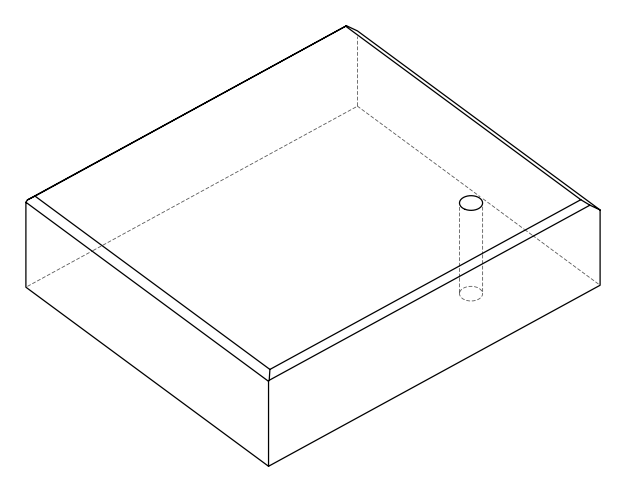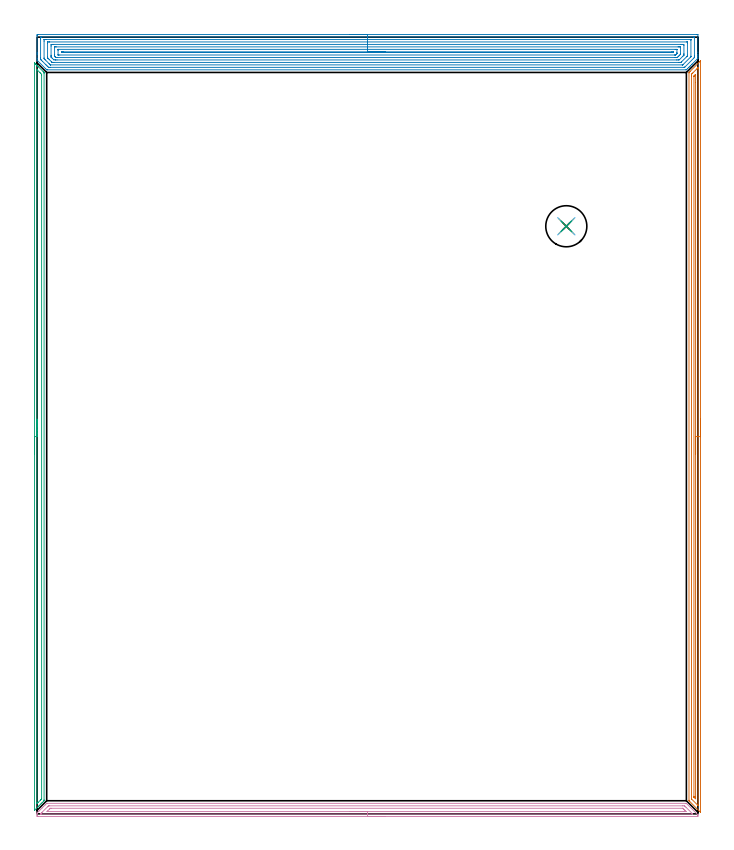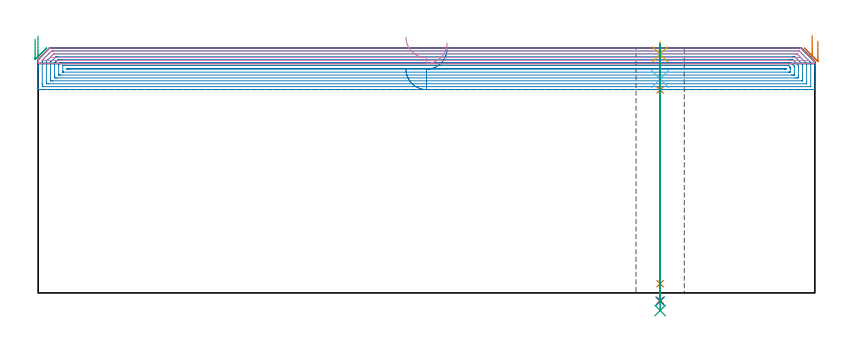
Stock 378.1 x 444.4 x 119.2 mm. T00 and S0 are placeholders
(PLAN: 9 operations, 5 tool changes, 52.5 min)
(1 AREA_MILL | FG_CHAMFER_SURFACE | UGT0205_001 | 10.34 min | 9457 mm3)
(2 AREA_MILL_1 | FG_CHAMFER_SURFACE_1 | UGT0205_001 | 24.29 min | 76967 mm3)
(3 AREA_MILL_2 | FG_CHAMFER_SURFACE_2 | UGT0205_001 | 6.96 min | 6443 mm3)
(4 AREA_MILL_3 | FG_CHAMFER_SURFACE_3 | UGT0205_001 | 9.17 min | 10439 mm3)
(5 SPOT_DRILL | STEP1HOLE | NXT0321_9005460120000 | 0.05 min | 182 mm3)
(6 DRILL_BLIND_HOLE_INTO_CENTER | STEP1HOLE | NXT0301_127 | 0.07 min | 952 mm3)
(7 GUN_DRILL_THROUGH_HOLE | STEP1HOLE | UGT0307_006 | 0.57 min | 6642 mm3)
(8 DRILL_TO_ENLARGE_THROUGH_HOLE | STEP1HOLE | NXT0301_104 | 0.5 min | 10518 mm3)
(9 DRILL_TO_ENLARGE_THROUGH_HOLE_1 | STEP1HOLE | UGT0301_056 | 0.52 min | 33342 mm3)
(TOOL UGT0205_001 | Chamfer Mill 20 x 3 x 45 deg. | D20 FL50 Z2)
(TOOL NXT0321_9005460120000 | NC Spot Drill, 142deg, 12mm, Carbide, Uncoated | D12 PA142 FL30 Z2)
(TOOL NXT0301_127 | Carbide Drill 10mm [861.1-1000-030A1-GP GC34] | D10 PA150 FL31.2 Z2)
(TOOL UGT0307_006 | Gun Drill 9 mm | D9 PA130 FL24 Z1)
(TOOL NXT0301_104 | Carbide Drill 14mm [860.1-1400-112A1-MM 2214] | D14 PA140 FL123 Z2)
(TOOL UGT0301_056 | Twist Drill 23.5 mm | D23.5 PA118 FL155 Z2)
(OP 1 AREA_MILL)
G17 G21 G94 G90
T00 M6
G54
G17 G0 G90 X379.6 Y225.85 S1061 M3
G43 Z129.2 H0
Z122.6
G94 G1 Y225.812 Z121.728 F250.
Y225.698 Z120.864
Y225.509 Z120.012
Y225.247 Z119.18
Y224.913 Z118.374
Y224.51 Z117.6
Y224.041 Z116.864
Y223.51 Z116.172
Y222.921 Z115.529
Y222.278 Z114.94
Y221.586 Z114.409
Y220.85 Z113.94
Y220.076 Z113.537
Y219.27 Z113.203
Y218.438 Z112.941
Y217.586 Z112.752
Y216.722 Z112.638
Y215.85 Z112.6
Y0.986
X379.595 Y0.919 Z112.603
X379.594 Y0.918 Z112.604
X379.58 Y0.919 Z112.618
X379.283 Y1.216 Z112.916
X373.409 Y7.091 Z118.791
X373.147 Y7.353 Z119.05
X373.005 Y7.497 Z119.191
X373. Y7.766 Z119.2
Y423.934
X373.005 Y424.204 Z119.191
X373.62 Y424.82 Z118.58
X379.283 Y430.484 Z112.916
X379.427 Y430.629 Z112.769
X379.584 Y430.781 Z112.614
X379.594 Y430.783 Z112.604
X379.599 Y430.781 Z112.599
X379.6 Y215.85 Z112.6
X378.186 Z114.014
X378.185 Y4.988 Z114.015
X378.184 Y4.889 Z114.016
X378.181 Y4.824 Z114.019
X378.179 Y4.786 Z114.021
X378.165 Y4.797 Z114.035
X378.087 Y4.868 Z114.113
X377.864 Y5.086 Z114.336
X374.513 Y8.437 Z117.687
X374.458 Y8.494 Z117.742
X374.433 Y8.524 Z117.767
X374.423 Y8.539 Z117.777
X374.42 Y8.561 Z117.78
X374.416 Y8.659 Z117.784
X374.415 Y8.757 Z117.785
X374.414 Y422.247 Z117.786
X374.418 Y423.041 Z117.782
X374.421 Y423.134 Z117.779
X374.424 Y423.163 Z117.776
X374.442 Y423.184 Z117.758
X374.513 Y423.26 Z117.687
X374.849 Y423.599 Z117.351
X375.184 Y423.934 Z117.016
X377.528 Y426.279 Z114.672
X377.864 Y426.614 Z114.336
X377.977 Y426.723 Z114.223
X378.087 Y426.826 Z114.113
X378.179 Y426.894 Z114.021
X378.183 Y426.712 Z114.017
X378.185 Y426.614 Z114.015
X378.186 Y215.85 Z114.014
X376.772 Z115.428
X376.771 Y9.552 Z115.429
X376.77 Y9.082 Z115.43
X376.766 Y8.659 Z115.434
X376.764 Y8.647 Z115.436
X376.745 Y8.659 Z115.455
X376.3 Y9.103 Z115.9
X375.857 Y9.552 Z116.343
X375.835 Y9.585 Z116.365
X375.833 Y9.611 Z116.367
X375.83 Y9.67 Z116.37
X375.829 Y9.787 Z116.371
X375.828 Y10.023 Z116.372
X375.829 Y421.937 Z116.371
X375.83 Y422.043 Z116.37
X375.833 Y422.095 Z116.367
X375.835 Y422.117 Z116.365
X375.857 Y422.148 Z116.343
X376.075 Y422.373 Z116.125
X376.3 Y422.601 Z115.9
X376.521 Y422.821 Z115.679
X376.743 Y423.041 Z115.457
X376.751 Y423.042 Z115.449
X376.765 Y423.041 Z115.435
X376.768 Y422.775 Z115.432
X376.77 Y422.571 Z115.43
X376.772 Y418.461 Z115.428
Y215.85
Y214.978 Z115.467
Y214.113 Z115.58
Y213.262 Z115.769
Y212.43 Z116.032
Y211.624 Z116.365
Y210.85 Z116.768
Y210.114 Z117.237
Y209.422 Z117.768
Y208.779 Z118.357
Y208.19 Z119.001
Y207.658 Z119.693
Y207.19 Z120.428
Y206.787 Z121.202
Y206.453 Z122.008
Y206.191 Z122.84
Y206.002 Z123.692
Y205.888 Z124.557
Y205.85 Z125.428
G0 Z129.2
M5
M2
(OP 2 AREA_MILL_1)
G17 G21 G94 G90
T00 M6
G54
G17 G0 G90 X179.05 Y445.9 S1061 M3
G43 Z129.2 H0
Z109.
G94 G1 X179.088 Z108.128 F250.
X179.202 Z107.264
X179.391 Z106.412
X179.653 Z105.58
X179.987 Z104.774
X180.39 Z104.
X180.858 Z103.264
X181.39 Z102.572
X181.979 Z101.929
X182.622 Z101.34
X183.314 Z100.809
X184.05 Z100.34
X184.824 Z99.937
X185.63 Z99.603
X186.462 Z99.341
X187.314 Z99.152
X188.178 Z99.038
X189.05 Z99.
X377.486
X377.953 Y445.895 Z99.003
X378.09 Y445.892 Z99.006
X378.1 Y445.75 Z99.147
Y435.8 Z109.095
Y434.371 Z110.526
Y434.041 Z110.855
Y433.381 Z111.518
Y432.941 Z111.959
X378.09 Y432.298 Z112.601
X378.077 Y432.282 Z112.617
X377.933 Y432.133 Z112.766
X377.778 Y431.978 Z112.921
X374.717 Y428.917 Z115.983
X374.565 Y428.764 Z116.133
X374.509 Y428.708 Z116.19
X373.876 Y428.076 Z116.824
X373.686 Y427.884 Z117.012
X373.034 Y427.234 Z117.665
X372.806 Y427.004 Z117.892
X372.193 Y426.393 Z118.506
X372.128 Y426.327 Z118.572
X371.681 Y425.881 Z119.018
X371.506 Y425.704 Z119.19
X371.234 Y425.7 Z119.2
X5.972
X5.505 Z119.184
X5.336 Y425.863 Z119.034
X4.797 Y426.403 Z118.497
X0.316 Y430.883 Z114.015
X0.236 Y430.962 Z113.934
X0.019 Y431.181 Z113.719
X0. Y431.199 Z113.699
Y432.282 Z112.613
Y434.371 Z110.527
Y434.92 Z109.974
Y435.525 Z109.371
Y445.2 Z99.697
X0.003 Y445.475 Z99.422
X0.01 Y445.892 Z99.006
X0.187 Y445.896 Z99.003
X0.614 Y445.9 Z99.
X189.05
Y444.486 Z100.414
X375.7 Y444.485 Z100.415
X375.812
X376.062 Y444.48 Z100.42
X376.086 Y444.479 Z100.421
X376.091 Y444.463 Z100.437
X376.097 Y444.431 Z100.469
X376.099 Y444.401 Z100.499
Y433.647 Z111.253
X376.097 Y433.161 Z111.739
X376.094 Y432.773 Z112.127
X375.7 Y432.351 Z112.549
X375.666 Y432.316 Z112.584
X370.642 Y427.292 Z117.608
X370.52 Y427.173 Z117.727
X370.479 Y427.137 Z117.763
X370.458 Y427.121 Z117.779
X370.438 Y427.119 Z117.781
X370.342 Y427.116 Z117.784
X370.23 Y427.115 Z117.785
X7.647 Y427.114 Z117.786
X6.865 Y427.115 Z117.785
X6.752 Y427.116 Z117.784
X6.564 Y427.121 Z117.779
X6.194 Y427.468 Z117.432
X5.972 Y427.68 Z117.22
X5.766 Y427.884 Z117.016
X5.079 Y428.57 Z116.33
X3.127 Y430.523 Z114.377
X2.4 Y431.25 Z113.65
X2.249 Y431.402 Z113.498
X2.104 Y431.553 Z113.347
X2.012 Y431.649 Z113.251
X2.008 Y431.698 Z113.202
X2.002 Y431.794 Z113.106
X2.001 Y432.282 Z112.618
X2. Y432.676 Z112.224
Y443.23 Z101.67
X2.002 Y443.716 Z101.184
X2.006 Y444.104 Z100.796
X2.019 Y444.479 Z100.421
X2.4 Y444.484 Z100.416
X2.512 Y444.485 Z100.415
X189.05 Y444.486 Z100.414
Y443.072 Z101.828
X373.914 Y443.071 Z101.829
X373.993 Y443.07 Z101.83
X374.056 Y443.067 Z101.833
X374.09 Y443.065 Z101.835
X374.092 Y443.019 Z101.881
X374.097 Y442.836 Z102.064
X374.1 Y442.653 Z102.247
X374.099 Y433.509 Z111.391
X374.097 Y433.335 Z111.565
X374.093 Y433.249 Z111.651
X374.09 Y433.207 Z111.693
X374.053 Y433.161 Z111.739
X373.987 Y433.089 Z111.811
X373.914 Y433.013 Z111.887
X369.557 Y428.657 Z116.243
X369.448 Y428.553 Z116.347
X369.423 Y428.535 Z116.365
X369.407 Y428.533 Z116.367
X369.367 Y428.53 Z116.37
X369.285 Y428.529 Z116.371
X369.121
X7.758
X7.679 Y428.53 Z116.37
X7.616 Y428.533 Z116.367
X7.578 Y428.535 Z116.365
X7.553 Y428.558 Z116.342
X7.34 Y428.764 Z116.136
X6.865 Y429.234 Z115.666
X4.698 Y431.402 Z113.498
X4.186 Y431.917 Z112.983
X4.01 Y432.101 Z112.799
X4.005 Y432.282 Z112.618
X4.001 Y432.464 Z112.436
X4. Y442.14 Z102.76
X4.004 Y442.836 Z102.064
X4.008 Y443.012 Z101.888
X4.016 Y443.065 Z101.835
X4.067 Y443.067 Z101.833
X4.186 Y443.069 Z101.831
X4.841 Y443.071 Z101.829
X5.079
X189.05 Y443.072 Z101.828
Y441.657 Z103.243
X371.539
X371.967 Y441.654 Z103.246
X372.057 Y441.651 Z103.249
X372.09 Y441.648 Z103.252
X372.093 Y441.605 Z103.295
X372.096 Y441.505 Z103.395
X372.1 Y441.105 Z103.795
Y434.041 Z110.859
X372.097 Y433.828 Z111.072
X372.094 Y433.721 Z111.179
X372.09 Y433.67 Z111.23
X372.068 Y433.629 Z111.271
X371.865 Y433.42 Z111.48
X371.612 Y433.161 Z111.739
X368.766 Y430.315 Z114.585
X368.555 Y430.108 Z114.792
X368.395 Y429.956 Z114.944
X368.244 Y429.949 Z114.951
X367.662 Y429.945 Z114.955
X367.358 Y429.943 Z114.957
X9.545
X9.239 Y429.944 Z114.956
X8.652 Y429.949 Z114.951
X8.617 Y429.95 Z114.95
X8.58 Y429.981 Z114.919
X8.497 Y430.057 Z114.843
X8.338 Y430.213 Z114.687
X6.865 Y431.683 Z113.217
X6.27 Y432.282 Z112.618
X6.077 Y432.48 Z112.42
X6.01 Y432.55 Z112.35
X6.007 Y432.602 Z112.298
X6.004 Y432.708 Z112.192
X6. Y433.134 Z111.766
Y441.077 Z103.823
X6.007 Y441.503 Z103.397
X6.01 Y441.609 Z103.291
X6.018 Y441.651 Z103.249
X6.081 Y441.652 Z103.248
X6.279 Y441.655 Z103.245
X6.865 Y441.657 Z103.243
X7.17
X189.05
Y440.243 Z104.657
X368.509
X369.404 Y440.241 Z104.659
X369.448 Y440.239 Z104.661
X370.09 Y440.198 Z104.702
X370.099 Y439.558 Z105.342
X370.1 Y434.92 Z109.98
X370.098 Y434.281 Z110.619
X370.094 Y434.16 Z110.74
X370.09 Y434.103 Z110.797
X370.033 Y434.041 Z110.859
X369.746 Y433.748 Z111.152
X369.448 Y433.447 Z111.453
X369.305 Y433.303 Z111.597
X367.662 Y431.662 Z113.238
X367.529 Y431.533 Z113.367
X367.392 Y431.402 Z113.498
X366.812 Y431.36 Z113.54
X366.769 Y431.359 Z113.541
X365.922 Y431.357 Z113.543
X11.377
X10.482 Y431.358 Z113.542
X10.438 Y431.36 Z113.54
X9.608 Y431.402 Z113.498
X9.545 Y431.459 Z113.441
X8.716 Y432.282 Z112.618
X8.652 Y432.347 Z112.553
X8.246 Y432.759 Z112.141
X8.047 Y432.963 Z111.937
X8.01 Y433.015 Z111.885
X8.006 Y433.07 Z111.83
X8.004 Y433.161 Z111.739
X8. Y433.803 Z111.097
Y434.041 Z110.859
X8.001 Y439.318 Z105.582
X8.004 Y439.956 Z104.944
X8.01 Y440.198 Z104.702
X8.609 Y440.24 Z104.66
X8.652 Y440.241 Z104.659
X9.499 Y440.243 Z104.657
X189.05
Y438.829 Z106.071
X366.769
X367.267 Y438.828 Z106.072
X367.662 Y438.826 Z106.074
X368.057 Y438.822 Z106.078
X368.09 Y438.814 Z106.086
X368.094 Y438.774 Z106.126
X368.097 Y438.697 Z106.203
X368.099 Y438.582 Z106.318
X368.1 Y438.439 Z106.461
X368.099 Y434.92 Z109.98
X368.096 Y434.705 Z110.195
X368.092 Y434.598 Z110.302
X368.088 Y434.547 Z110.353
X368.066 Y434.523 Z110.377
X367.662 Y434.11 Z110.79
X367.628 Y434.075 Z110.825
X367.184 Y433.632 Z111.268
X366.714 Y433.161 Z111.739
X366.434 Y432.887 Z112.013
X366.352 Y432.809 Z112.091
X366.321 Y432.78 Z112.12
X366.266 Y432.778 Z112.122
X365.876 Y432.774 Z112.126
X365.379 Y432.771 Z112.129
X364.983
X11.331 Y432.772 Z112.128
X10.832 Y432.773 Z112.127
X10.735 Y432.776 Z112.124
X10.691 Y432.778 Z112.122
X10.602 Y432.858 Z112.042
X10.438 Y433.012 Z111.888
X10.288 Y433.161 Z111.739
X10.143 Y433.31 Z111.59
X10.052 Y433.408 Z111.492
X10.01 Y433.46 Z111.44
X10.007 Y433.485 Z111.415
X10.002 Y433.591 Z111.309
X10. Y434.041 Z110.859
Y434.472 Z110.428
Y438.439 Z106.461
X10.001 Y438.654 Z106.246
X10.002 Y438.762 Z106.138
X10.007 Y438.815 Z106.085
X10.01 Y438.822 Z106.078
X10.016 Y438.825 Z106.075
X10.043 Y438.827 Z106.073
X10.438 Y438.829 Z106.071
X10.935
X189.05
Y437.415 Z107.485
X365.13 Y437.414 Z107.486
X365.876 Y437.41 Z107.49
X366.03 Y437.408 Z107.492
X366.091 Y437.398 Z107.502
X366.094 Y437.386 Z107.514
X366.098 Y437.341 Z107.559
X366.1 Y435.58 Z109.32
X366.097 Y435.25 Z109.65
X366.093 Y435.085 Z109.815
X366.09 Y435.005 Z109.895
X366.016 Y434.92 Z109.98
X365.949 Y434.849 Z110.051
X365.876 Y434.774 Z110.126
X365.507 Y434.405 Z110.495
X365.331 Y434.232 Z110.668
X365.298 Y434.204 Z110.696
X365.281 Y434.192 Z110.708
X365.262 Y434.19 Z110.71
X365.17 Y434.187 Z110.713
X364.983 Y434.186 Z110.714
X364.836 Y434.185 Z110.715
X12.97 Y434.186 Z110.714
X12.224 Y434.19 Z110.71
X12.07 Y434.192 Z110.708
X12.009 Y434.202 Z110.698
X12.007 Y434.214 Z110.686
X12.002 Y434.259 Z110.641
X12. Y436.9 Z108.
X12.001 Y437.12 Z107.78
X12.003 Y437.267 Z107.633
X12.008 Y437.384 Z107.516
X12.012 Y437.41 Z107.49
X12.016 Y437.411 Z107.489
X12.037 Y437.413 Z107.487
X12.224 Y437.414 Z107.486
X12.37 Y437.415 Z107.485
X189.05
Y436. Z108.9
X363.197
X363.89 Y435.997 Z108.903
X364.09 Y435.993 Z108.907
X364.099 Y435.8 Z109.1
X364.1 Y435.791 Z109.109
X364.09 Y435.607 Z109.293
X363.399 Y435.601 Z109.299
X363.197 Y435.6 Z109.3
X14.903
X14.21 Y435.603 Z109.297
X14.01 Y435.607 Z109.293
X14.001 Y435.8 Z109.1
X14. Y435.809 Z109.091
X14.01 Y435.993 Z108.907
X14.701 Y435.999 Z108.901
X14.903 Y436. Z108.9
X189.05
X189.922 Z108.938
X190.786 Z109.051
X191.638 Z109.24
X192.47 Z109.503
X193.276 Z109.836
X194.05 Z110.239
X194.786 Z110.708
X195.478 Z111.239
X196.121 Z111.828
X196.71 Z112.472
X197.242 Z113.164
X197.71 Z113.9
X198.113 Z114.673
X198.447 Z115.479
X198.709 Z116.311
X198.898 Z117.163
X199.012 Z118.028
X199.05 Z118.9
G0 Z129.2
M5
M2
(OP 3 AREA_MILL_2)
G17 G21 G94 G90
T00 M6
G54
G17 G0 G90 X-1.5 Y205.85 S1061 M3
G43 Z129.2 H0
Z123.7
G94 G1 Y205.888 Z122.828 F250.
Y206.002 Z121.964
Y206.191 Z121.112
Y206.453 Z120.28
Y206.787 Z119.474
Y207.19 Z118.7
Y207.659 Z117.964
Y208.19 Z117.272
Y208.779 Z116.629
Y209.422 Z116.04
Y210.114 Z115.509
Y210.85 Z115.04
Y211.624 Z114.637
Y212.43 Z114.303
Y213.262 Z114.041
Y214.114 Z113.852
Y214.979 Z113.738
Y215.85 Z113.7
Y429.43
X-1.495 Y429.669 Z113.704
X-1.493 Y429.682 Z113.705
X-1.468 Y429.669 Z113.731
X-1.246 Y429.446 Z113.954
X-1.17 Y429.371 Z114.029
X-0.968 Y429.17 Z114.228
X-0.872 Y429.073 Z114.327
X-0.769 Y428.969 Z114.431
X-0.672 Y428.874 Z114.524
X-0.574 Y428.775 Z114.625
X-0.475 Y428.676 Z114.724
X-0.377 Y428.578 Z114.819
X-0.276 Y428.477 Z114.923
X-0.182 Y428.382 Z115.018
X-0.081 Y428.283 Z115.115
X0.022 Y428.179 Z115.221
X0.112 Y428.088 Z115.311
X0.215 Y427.987 Z115.411
X0.32 Y427.881 Z115.519
X0.405 Y427.795 Z115.605
X0.511 Y427.691 Z115.707
X0.618 Y427.583 Z115.817
X0.699 Y427.501 Z115.898
X0.806 Y427.396 Z116.002
X3.468 Y424.734 Z118.664
X3.598 Y424.603 Z118.797
X3.912 Y424.289 Z119.11
X3.925 Y424.275 Z119.123
X4.002 Y424.195 Z119.18
X4. Y423.709 Z119.2
Y7.992
X4.002 Y7.505 Z119.18
X3.925 Y7.424 Z119.123
X3.084 Y6.584 Z118.283
X2.705 Y6.204 Z117.902
X2.169 Y5.669 Z117.368
X1.811 Y5.31 Z117.008
X1.254 Y4.754 Z116.453
X0.917 Y4.416 Z116.113
X0.339 Y3.839 Z115.538
X-0.377 Y3.123 Z114.823
X-1.319 Y2.181 Z113.879
X-1.412 Y2.09 Z113.786
X-1.491 Y2.015 Z113.706
X-1.499 Y2.137 Z113.701
X-1.5 Y2.181 Z113.7
Y215.85
X-0.086 Z115.114
Y425.497
X-0.081 Y425.819 Z115.119
X0.251 Y425.497 Z115.451
X1.694 Y424.057 Z116.894
X2.04 Y423.709 Z117.24
X2.581 Y423.157 Z117.781
X2.586 Y422.815 Z117.786
Y8.886
X2.581 Y8.543 Z117.781
X2.31 Y8.264 Z117.51
X2.042 Y7.992 Z117.242
X1.867 Y7.817 Z117.067
X0.531 Y6.481 Z115.731
X0.254 Y6.204 Z115.454
X0.084 Y6.038 Z115.284
X-0.081 Y5.881 Z115.119
X-0.086 Y6.204 Z115.114
Y6.209
Y215.85
Y216.722 Z115.152
Y217.587 Z115.266
Y218.438 Z115.455
Y219.27 Z115.717
Y220.076 Z116.051
Y220.85 Z116.454
Y221.586 Z116.923
Y222.278 Z117.454
Y222.921 Z118.043
Y223.511 Z118.686
Y224.042 Z119.379
Y224.51 Z120.114
Y224.913 Z120.888
Y225.247 Z121.694
Y225.509 Z122.526
Y225.698 Z123.378
Y225.812 Z124.243
Y225.85 Z125.114
G0 Z129.2
M5
M2
(OP 4 AREA_MILL_3)
G17 G21 G94 G90
T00 M6
G54
G17 G0 G90 X199.05 Y-1.5 S1061 M3
G43 Z129.2 H0
Z121.7
G94 G1 X199.012 Z120.828 F250.
X198.898 Z119.963
X198.709 Z119.112
X198.447 Z118.28
X198.113 Z117.474
X197.71 Z116.7
X197.242 Z115.964
X196.71 Z115.272
X196.121 Z114.629
X195.478 Z114.04
X194.786 Z113.508
X194.05 Z113.04
X193.276 Z112.637
X192.47 Z112.303
X191.638 Z112.041
X190.786 Z111.852
X189.922 Z111.738
X189.05 Z111.7
X0.478 Y-1.499 Z111.701
X0.167 Y-1.496 Z111.704
X0.002 Y-1.491 Z111.705
X0. Y-1.212 Z111.984
Y-0.878 Z112.317
Y0.128 Z113.327
X0.008 Y0.463 Z113.662
X0.01 Y0.498 Z113.697
X0.167 Y0.667 Z113.867
X1.061 Y1.561 Z114.76
X1.954 Y2.454 Z115.653
X2.847 Y3.347 Z116.546
X3.74 Y4.24 Z117.439
X4.633 Y5.133 Z118.332
X5.342 Y5.842 Z119.041
X5.512 Y6.005 Z119.194
X5.962 Y6. Z119.2
X371.235
X371.505 Y5.994 Z119.192
X371.626 Y5.874 Z119.073
X371.675 Y5.825 Z119.025
X377.784 Y-0.283 Z112.916
X377.933 Y-0.431 Z112.766
X378.081 Y-0.583 Z112.614
X378.097 Y-0.608 Z112.59
X378.099 Y-0.654 Z112.544
X378.1 Y-0.668 Z112.53
Y-1.491 Z111.705
X377.978 Y-1.5 Z111.7
X189.05
Y-0.086 Z113.114
X2.4 Y-0.085 Z113.115
X2.299 Y-0.084 Z113.116
X2.096 Y-0.079 Z113.121
X2.01 Y-0.07 Z113.13
X2.009 Y-0.041 Z113.159
X2.01 Y0.016 Z113.216
X2.189 Y0.227 Z113.427
X2.4 Y0.448 Z113.648
X2.63 Y0.68 Z113.88
X2.859 Y0.91 Z114.11
X5.972 Y4.023 Z117.223
X6.203 Y4.253 Z117.453
X6.439 Y4.484 Z117.684
X6.527 Y4.566 Z117.766
X6.545 Y4.579 Z117.779
X6.595 Y4.582 Z117.782
X6.662 Y4.584 Z117.784
X6.764 Y4.585 Z117.785
X6.865 Y4.586 Z117.786
X369.448
X370.242 Y4.584 Z117.784
X370.342 Y4.582 Z117.782
X370.438 Y4.579 Z117.779
X370.554 Y4.484 Z117.684
X371.235 Y3.814 Z117.014
X374.807 Y0.243 Z113.443
X375.03 Y0.016 Z113.216
X375.102 Y-0.063 Z113.137
X375.115 Y-0.079 Z113.121
X375.077 Y-0.081 Z113.119
X375.01 Y-0.084 Z113.116
X374.908 Y-0.086 Z113.114
X374.807
X189.05
Y1.328 Z114.528
X5.972 Y1.329 Z114.529
X5.886 Y1.331 Z114.531
X5.775 Y1.335 Z114.535
X5.748 Y1.338 Z114.538
X5.778 Y1.372 Z114.572
X5.819 Y1.417 Z114.617
X6.087 Y1.688 Z114.888
X6.981 Y2.582 Z115.782
X7.097 Y2.697 Z115.897
X7.431 Y3.025 Z116.225
X7.545 Y3.134 Z116.334
X7.585 Y3.165 Z116.365
X7.64 Y3.167 Z116.367
X7.758 Y3.169 Z116.369
X8.178 Y3.171 Z116.371
X369.211
X369.33 Y3.17 Z116.37
X369.388 Y3.167 Z116.367
X369.414 Y3.165 Z116.365
X369.448 Y3.143 Z116.343
X369.901 Y2.697 Z115.897
X370.342 Y2.259 Z115.459
X370.797 Y1.803 Z115.003
X371.235 Y1.361 Z114.561
X371.253 Y1.336 Z114.536
X371.235 Y1.335 Z114.535
X370.814 Y1.33 Z114.53
X370.342 Y1.329 Z114.529
X369.923 Y1.328 Z114.528
X189.05
X188.178 Z114.566
X187.314 Z114.68
X186.462 Z114.869
X185.63 Z115.131
X184.824 Z115.465
X184.05 Z115.868
X183.314 Z116.337
X182.622 Z116.868
X181.979 Z117.457
X181.39 Z118.101
X180.858 Z118.793
X180.39 Z119.528
X179.987 Z120.302
X179.653 Z121.108
X179.391 Z121.94
X179.202 Z122.792
X179.088 Z123.657
X179.05 Z124.528
G0 Z129.2
M5
M2
(OP 5 SPOT_DRILL)
G17 G21 G94 G90
T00 M6
G54
G17 G0 G90 X302.8 Y336.2 S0 M3
G43 Z129.2 H0
G94 G81 G98 Z116.2 F250. R122.2
G80
M5
M2
(OP 6 DRILL_BLIND_HOLE_INTO_CENTER)
G17 G21 G94 G90
T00 M6
G54
G17 G0 G90 X302.8 Y336.2 S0 M3
G43 Z129.2 H1
G94 G81 G98 Z104.2 F250. R121.2
G80
M5
M2
(OP 7 GUN_DRILL_THROUGH_HOLE)
G17 G21 G94 G90
T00 M6
G54
G17 G0 G90 X302.8 Y336.2 M8
G43 Z129.2 H0
Z114.652
S716 M3
G94 G1 Z98.807 F125. M26
G4 X.084
Z4.5 F250.
G4 X.084
Z-3.598 F125.
G4 X.084
M5
M9
G0 Z114.652
Z129.2
M2
(OP 8 DRILL_TO_ENLARGE_THROUGH_HOLE)
G17 G21 G94 G90
T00 M6
G54
G17 G0 G90 X302.8 Y336.2 S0 M3
G43 Z129.2 H1
G94 G73 G98 Z-4.048 F250. Q13.694 R121.2
G80
M5
M2
(OP 9 DRILL_TO_ENLARGE_THROUGH_HOLE_1)
G17 G21 G94 G90
T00 M6
G54
G17 G0 G90 X302.8 Y336.2 S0 M3
G43 Z129.2 H0
G94 G73 G98 Z-8.56 F250. Q21.293 R121.2
G80
M5
M2
